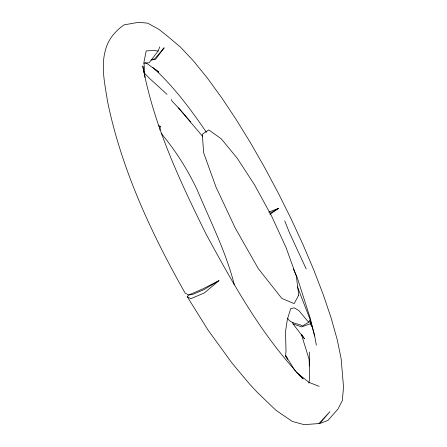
<?xml version="1.0" encoding="UTF-8"?>
<svg xmlns="http://www.w3.org/2000/svg" width="447" height="447" viewBox="0 0 447 447"><rect width="100%" height="100%" fill="white"/><g stroke="black" fill="none" stroke-linecap="round" stroke-linejoin="round"><path stroke-width="0.67" d="M309.531 352.029L309.246 363.925L309.637 379.084L308.849 383.135M159.998 130.166L160.266 126.305L158.417 125.668M143.778 63.206L149.158 62.731L158.143 51.019L159.786 46.885M287.455 318.13C290.69 323.857 297.635 323.215 302.613 325.93L308.922 322.08L310.207 319.773L297.417 286.834M163.043 48.729L164.094 47.918L155.601 59.239L150.974 60.06M164.094 47.918L154.634 58.948L151.321 59.535M318.99 423.493L329.914 411.603L319.918 423.493L304.089 424.65L292.299 421.426L275.967 410.307L257.567 392.622L249.392 383.856L232.049 363.143L207.866 329.802L187.204 296.624L188.176 295.623M320.577 423.236L327.964 420.392L337.882 409.167L342.301 400.652L343.536 387.253L341.156 358.812L337.217 339.642L331.154 318.052L323.259 294.657L313.788 269.994L302.982 244.548L291.064 218.745L278.235 192.97L264.691 167.603L250.627 143.029L236.239 119.628L221.757 97.832L207.419 78.113L193.523 60.993L180.392 47.052L168.424 36.939L159.026 29.407L147.661 23.149L138.453 22.35L124.065 24.87C115.661 30.681 108.364 39.135 105.715 49.136C100.536 66.329 104.95 84.338 107.571 101.564C121.539 169.447 151.131 232.988 185.086 292.997L188.6 295.031L202.267 289.17L218.974 280.638L204.43 292.897L190.752 298.719L187.204 296.624M269.943 214.359L278.749 208.274L268.843 212.074M218.974 280.638L203.933 289.622L192.948 294.322L188.6 295.031M270.027 213.247L278.749 208.274M159.154 126.842L160.266 126.305M316.342 345.151L314.688 336.01L310.207 319.773L310.263 323.796L301.596 326.93L292.992 323.885L292.841 322.673M158.143 51.019L154.371 50.55L146.203 50.885L143.956 62.211L144.945 77.437M319.192 386.387L309.017 382.392L296.327 372.312M145.119 62.731L146.946 63.491L158.814 72.14L155.718 69.581M308.922 322.08L307.285 320.711L298.987 310.687L294.305 307.854L290.718 308.642L287.387 319.275L285.504 331.674L286.019 351.336L285.583 355.549L286.505 358.148M167.061 94.395L149.158 78.041L144.8 73.537M152.544 67.223C173.565 86.193 190.556 109.079 206.464 132.368M298.244 374.251L303.144 378.978C262.462 336.82 233.68 284.951 205.927 233.803C179.487 180.242 153.662 125.171 142.8 66.022L143.94 72.772M178.482 107.923L202.547 136.301M292.992 323.885L304.452 338.792L301.893 334.814M190.685 121.958L180.063 109.616L171.972 100.972L171.335 99.441M295.433 371.306L285.583 355.549L286.952 357.55L287.387 359.477M161.3 133.05L162.311 134.737C176.308 151.673 187.958 170.307 197.323 190.171C210.408 221.438 226.031 251.896 234.351 284.912M310.263 323.796L311.755 326.422M293.321 268.898L297.238 277.615L309.972 317.364L314.688 336.01M306.223 269.01L289.488 232.786L284.705 220.79M301.367 334.328L309.084 359.209L309.547 366.037M298.758 295.098L294.115 303.614L281.822 298.406L258.299 268.602L235.295 228.143L215.974 186.991L203.625 152.723L202.323 134.234L208.777 129.881L221.17 138.732L237.234 158.238L254.74 185.164L271.636 216.108L286.069 247.604L296.316 276.073L298.758 295.098"/></g></svg>
